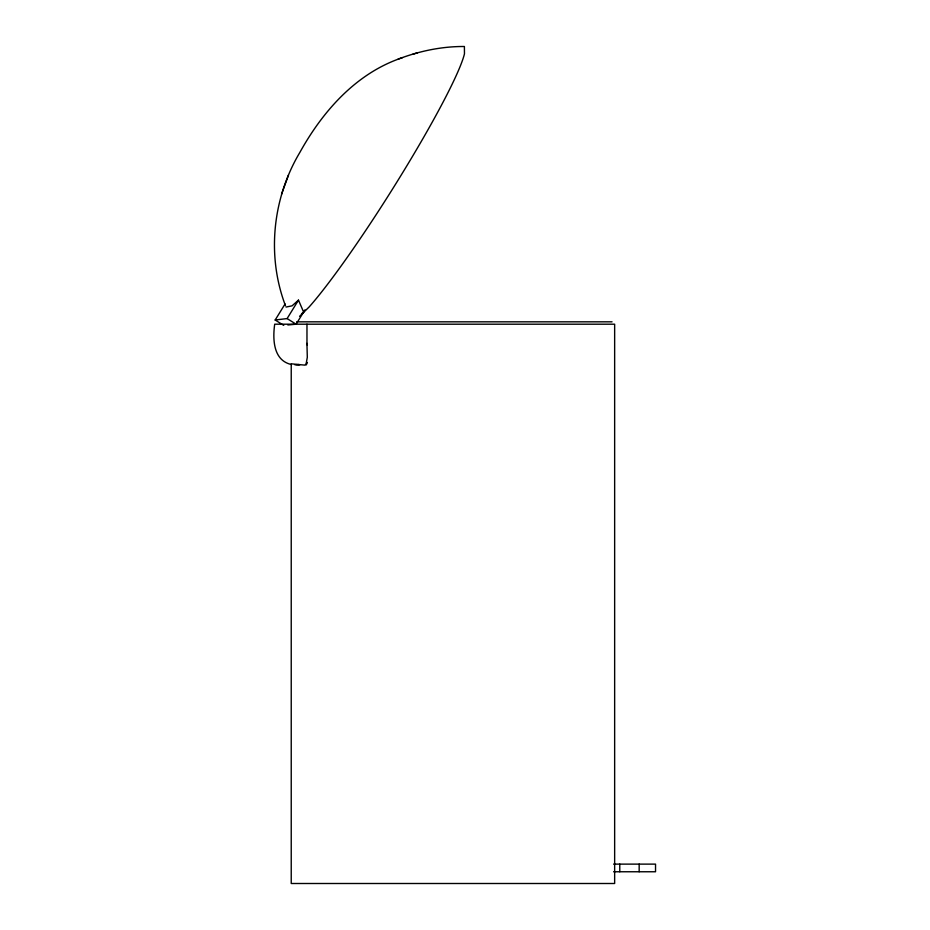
<?xml version="1.0" encoding="UTF-8"?>
<svg xmlns="http://www.w3.org/2000/svg" width="930" height="930" viewBox="0 0 930 930"><rect width="100%" height="100%" fill="white"/><g stroke="black" fill="none" stroke-linecap="round" stroke-linejoin="round"><path stroke-width="1.4" d="M402.492 57.648C356.434 72.912 322.78 111.1 299.855 152.427C272.548 198.137 266.48 255.785 285.487 305.738M307.028 363.456L307.377 362.479M288.486 175.142L281.558 194.149M283.731 325.372L275.175 320.013L285.068 303.982M275.175 320.013L287.114 318.572L298.483 300.134L303.61 312.05L301.518 313.829M287.858 324.977L296.112 324.198L304.97 309.841M299.588 316.34L309.144 306.958A161.82 15.275 -57.8 0 0 400.9 175.561A161.82 15.275 -57.8 0 0 464.465 53.789L464.396 46.5C441.692 46.349 419.256 51.104 398.098 59.148M298.483 300.134L292.055 305.854L286.045 307.04M412.688 54.358L417.524 52.708M296.624 321.827L612.045 321.827M613.602 864.121L655.534 864.121L655.534 871.759L613.602 871.759M299.053 364.525L294.996 364.886M296.275 364.618L299.786 364.827M291.264 364.49C273.106 360.363 272.618 339.008 274.699 324.198L614.649 324.198L614.649 883.5L291.23 883.5L291.23 363.816L304.924 365.141A8.242 3.441 -90 0 0 306.249 363.142L307.307 357.306L306.981 345.321A33.387 13.927 90 0 1 306.97 344.065L306.97 324.198M287.114 318.572L296.112 324.198M306.97 343.344L307.005 344.053A2.023 1.988 -90 0 0 307.377 345.03M639.166 864.121L639.166 871.759M619.775 864.121L619.775 871.759M306.633 364.281A8.242 3.441 -90 0 1 306.191 364.955"/></g></svg>
